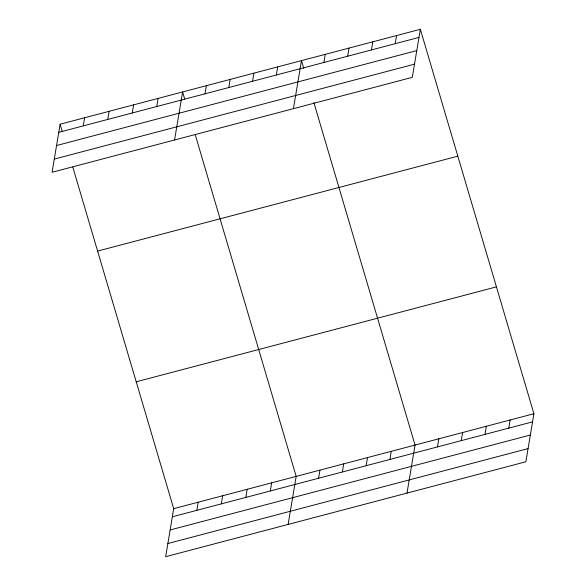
<?xml version="1.0" encoding="UTF-8"?>
<svg xmlns="http://www.w3.org/2000/svg" width="586" height="586" viewBox="0 0 586 586"><rect width="100%" height="100%" fill="white"/><g stroke="black" fill="none" stroke-linecap="round" stroke-linejoin="round"><path stroke-width="0.88" d="M60.131 124.225L52.088 172.262L412.302 77.337L420.338 29.3L60.131 124.225L62.197 131.22M83.263 125.887L84.626 117.764M107.758 119.434L109.121 111.311M132.253 112.981L133.608 104.857M156.748 106.527L158.103 98.404M174.562 139.988L182.598 91.951L184.671 98.946M205.012 93.804L206.375 85.681M228.789 87.541L230.151 79.418M72.796 167.091L173.698 508.663L165.662 556.7L525.869 461.775L533.912 413.738L420.338 29.3M252.566 81.278L253.921 73.155M196.837 510.325L198.193 502.209M276.336 75.008L277.698 66.892M221.325 503.872L222.687 495.749M293.432 108.666L301.468 60.622L303.797 68.496M245.82 497.419L247.182 489.295M323.882 62.482L325.245 54.359M270.314 490.965L271.677 482.842M347.659 56.219L349.022 48.096M288.129 524.426L296.172 476.389L195.263 134.817M371.436 49.949L372.791 41.833M318.586 478.242L319.941 470.126M395.206 43.686L396.568 35.563M342.363 471.979L343.718 463.856M366.133 465.716L367.495 457.593M389.91 459.453L391.265 451.33M406.999 493.104L415.042 445.067L313.876 102.623M437.456 446.92L438.811 438.797M461.226 440.657L462.588 432.534M485.003 434.387L486.365 426.271M508.78 428.124L510.135 420.001M58.768 132.341L418.983 37.423M56.564 145.518L416.778 50.594M54.293 159.092L414.507 64.167M97.606 251.086L457.82 156.162M136.223 381.794L496.43 286.876M173.698 508.663L533.912 413.738M172.343 516.786L532.549 421.861M170.138 529.956L530.345 435.032M167.867 543.53L528.074 448.605"/></g></svg>
